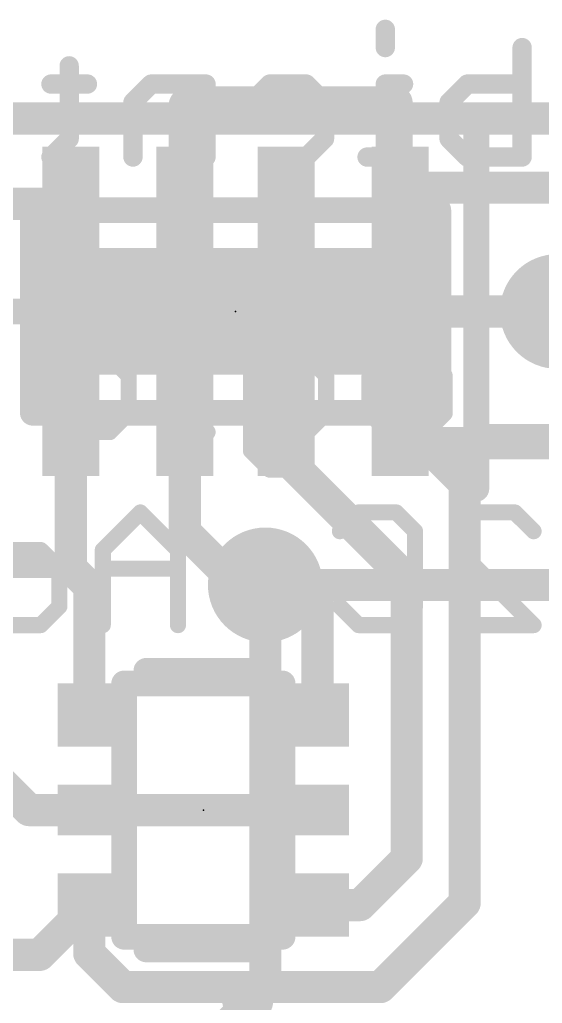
# Model space of a CAD drawing. Extents: x -0.1 to 25.5, y -0.1 to 17.9.
# Drawn here: x 15.44 to 19.57, y 5.97 to 13.73 of the extents above; entities that cross this region are included whole.
import ezdxf

# ---------------------------------------------------------------- set-up
doc = ezdxf.new("R2010")
doc.units = 0
for name, color, linetype in [('1', 12, 'CONTINUOUS'), ('16', 5, 'CONTINUOUS'), ('18', 110, 'CONTINUOUS'), ('21', 40, 'CONTINUOUS'), ('22', 6, 'CONTINUOUS'), ('23', 40, 'CONTINUOUS'), ('51', 253, 'CONTINUOUS')]:
    doc.layers.add(name, color=color, linetype=linetype)

# ---------------------------------------------------------------- blocks, each defined once
blk = doc.blocks.new('RECT')
blk.add_solid([(-0.5, -0.5), (0.5, -0.5), (-0.5, 0.5), (0.5, 0.5)])
blk = doc.blocks.new('ROUNDV')
at = {"const_width": 0.5}
blk.add_lwpolyline([(0, -0.25, 1), (0, 0.25, 1), (0, -0.25)], format="xyb", dxfattribs=at)

msp = doc.modelspace()

# ---------------------------------------------------------------- linework, layer by layer
at = {"layer": '1'}
for points, const_width in [([(16.745, 13.062), (16.764, 13.081)], 0.254), ([(16.764, 13.081), (18.415, 13.081)], 0.254), ([(18.415, 13.081), (18.415, 12.31)], 0.254), ([(16.745, 12.28), (16.745, 13.062)], 0.254), ([(18.445, 12.28), (18.572, 12.407)], 0.254), ([(21.121, 12.407), (18.572, 12.407)], 0.254), ([(18.415, 12.31), (18.445, 12.28)], 0.254), ([(15.845, 12.28), (11.391, 12.28)], 0.254), ([(15.845, 11.714), (15.845, 12.28)], 0.254), ([(17.545, 12.28), (17.545, 11.703)], 0.254), ([(16.129, 11.43), (15.845, 11.714)], 0.254), ([(17.545, 11.703), (17.272, 11.43)], 0.254), ([(17.272, 11.43), (16.129, 11.43)], 0.254), ([(17.545, 10.941), (18.034, 11.43)], 0.254), ([(18.034, 11.43), (19.685, 11.43)], 0.254), ([(17.545, 10.58), (17.545, 10.941)], 0.254), ([(15.845, 9.405), (15.845, 10.58)], 0.254), ([(16.745, 10.58), (16.745, 9.691)], 0.254), ([(17.545, 10.58), (17.545, 10.268)], 0.254), ([(18.635, 10.39), (18.445, 10.58)], 0.254), ([(18.445, 10.58), (18.953, 10.072)], 0.254), ([(20.346, 10.39), (18.635, 10.39)], 0.254), ([(17.545, 10.268), (18.4958, 9.3172)], 0.254), ([(18.953, 10.072), (18.953, 6.761)], 0.254), ([(17.165, 9.271), (16.745, 9.691)], 0.254), ([(13.4, 9.4275), (15.8225, 9.4275)], 0.2032), ([(15.991, 9.259), (15.845, 9.405)], 0.254), ([(15.8225, 9.4275), (15.845, 9.405)], 0.2032), ([(17.165, 9.271), (17.38, 9.271)], 0.254), ([(17.38, 9.271), (17.38, 9.132)], 0.254), ([(18.4958, 9.3172), (18.4958, 7.112)], 0.254), ([(15.991, 8.243), (15.991, 9.259)], 0.254), ([(17.791, 9.132), (17.38, 9.132)], 0.254), ([(17.791, 9.132), (17.791, 8.243)], 0.254), ([(15.5154, 7.493), (14.8804, 8.128)], 0.254), ([(15.991, 7.493), (15.5154, 7.493)], 0.254), ([(15.991, 7.493), (17.791, 7.493)], 0.254), ([(18.4958, 7.112), (18.1268, 6.743)], 0.254), ([(15.991, 6.743), (15.598, 6.35)], 0.254), ([(15.991, 6.743), (15.9905, 6.7425)], 0.254), ([(15.9905, 6.3615), (15.9905, 6.7425)], 0.254), ([(17.791, 6.743), (18.1268, 6.743)], 0.254), ([(18.953, 6.761), (18.288, 6.096)], 0.254), ([(15.598, 6.35), (14.986, 6.35)], 0.254), ([(16.256, 6.096), (15.9905, 6.3615)], 0.254), ([(18.288, 6.096), (16.256, 6.096)], 0.254)]:
    msp.add_lwpolyline(points, dxfattribs=dict(at, const_width=const_width))
for points, const_width in [([(16.764, 13.1445, 1), (16.764, 13.0175)], 0.127), ([(16.8089, 13.0361, 1), (16.7191, 13.1259)], 0.127), ([(18.4785, 13.081, 1), (18.3515, 13.081)], 0.127), ([(18.415, 13.0175, 1), (18.415, 13.1445)], 0.127), ([(16.8085, 13.062, 1), (16.6815, 13.062)], 0.127), ([(16.7001, 13.1069, 1), (16.7899, 13.0171)], 0.127), ([(18.572, 12.4705, 1), (18.572, 12.3435)], 0.127), ([(18.6169, 12.3621, 1), (18.5271, 12.4519)], 0.127), ([(18.4599, 12.3549, 1), (18.3701, 12.2651)], 0.127), ([(15.9085, 12.28, 1), (15.7815, 12.28)], 0.127), ([(15.845, 12.2165, 1), (15.845, 12.3435)], 0.127), ([(17.6085, 12.28, 1), (17.4815, 12.28)], 0.127), ([(18.3515, 12.31, 1), (18.4785, 12.31)], 0.127), ([(18.4001, 12.3249, 1), (18.4899, 12.2351)], 0.127), ([(18.4001, 12.2351, 1), (18.4899, 12.3249)], 0.127), ([(16.6815, 12.28, 1), (16.8085, 12.28)], 0.127), ([(15.8899, 11.7589, 1), (15.8001, 11.6691)], 0.127), ([(17.5899, 11.6581, 1), (17.5001, 11.7479)], 0.127), ([(15.7815, 11.714, 1), (15.9085, 11.714)], 0.127), ([(17.4815, 11.703, 1), (17.6085, 11.703)], 0.127), ([(16.129, 11.4935, 1), (16.129, 11.3665)], 0.127), ([(16.0841, 11.3851, 1), (16.1739, 11.4749)], 0.127), ([(17.2271, 11.4749, 1), (17.3169, 11.3851)], 0.127), ([(17.272, 11.3665, 1), (17.272, 11.4935)], 0.127), ([(18.034, 11.4935, 1), (18.034, 11.3665)], 0.127), ([(18.0789, 11.3851, 1), (17.9891, 11.4749)], 0.127), ([(17.6085, 10.941, 1), (17.4815, 10.941)], 0.127), ([(17.5001, 10.9859, 1), (17.5899, 10.8961)], 0.127), ([(15.9085, 10.58, 1), (15.7815, 10.58)], 0.127), ([(16.8085, 10.58, 1), (16.6815, 10.58)], 0.127), ([(17.6085, 10.58, 1), (17.4815, 10.58)], 0.127), ([(17.4815, 10.58, 1), (17.6085, 10.58)], 0.127), ([(18.4899, 10.6249, 1), (18.4001, 10.5351)], 0.127), ([(18.4899, 10.6249, 1), (18.4001, 10.5351)], 0.127), ([(18.635, 10.4535, 1), (18.635, 10.3265)], 0.127), ([(18.5901, 10.3451, 1), (18.6799, 10.4349)], 0.127), ([(17.5899, 10.3129, 1), (17.5001, 10.2231)], 0.127), ([(17.4815, 10.268, 1), (17.6085, 10.268)], 0.127), ([(19.0165, 10.072, 1), (18.8895, 10.072)], 0.127), ([(18.9081, 10.0271, 1), (18.9979, 10.1169)], 0.127), ([(16.7899, 9.7359, 1), (16.7001, 9.6461)], 0.127), ([(16.6815, 9.691, 1), (16.8085, 9.691)], 0.127), ([(15.8899, 9.4499, 1), (15.8001, 9.3601)], 0.127), ([(15.8584, 9.4634, 1), (15.7866, 9.3916)], 0.1016), ([(15.8091, 9.3691, 1), (15.8809, 9.4409)], 0.1016), ([(15.8225, 9.3767, 1), (15.8225, 9.4783)], 0.1016), ([(15.7815, 9.405, 1), (15.9085, 9.405)], 0.127), ([(17.165, 9.3345, 1), (17.165, 9.2075)], 0.127), ([(17.4435, 9.271, 1), (17.3165, 9.271)], 0.127), ([(17.38, 9.2075, 1), (17.38, 9.3345)], 0.127), ([(18.5593, 9.3172, 1), (18.4323, 9.3172)], 0.127), ([(18.4509, 9.2723, 1), (18.5407, 9.3621)], 0.127), ([(16.0545, 9.259, 1), (15.9275, 9.259)], 0.127), ([(15.9461, 9.2141, 1), (16.0359, 9.3039)], 0.127), ([(17.1201, 9.2261, 1), (17.2099, 9.3159)], 0.127), ([(17.38, 9.1955, 1), (17.38, 9.0685)], 0.127), ([(17.8545, 9.132, 1), (17.7275, 9.132)], 0.127), ([(17.791, 9.0685, 1), (17.791, 9.1955)], 0.127), ([(17.3165, 9.132, 1), (17.4435, 9.132)], 0.127), ([(15.9275, 8.243, 1), (16.0545, 8.243)], 0.127), ([(17.7275, 8.243, 1), (17.8545, 8.243)], 0.127), ([(15.5154, 7.5565, 1), (15.5154, 7.4295)], 0.127), ([(15.991, 7.5565, 1), (15.991, 7.4295)], 0.127), ([(15.991, 7.4295, 1), (15.991, 7.5565)], 0.127), ([(17.791, 7.4295, 1), (17.791, 7.5565)], 0.127), ([(15.4705, 7.4481, 1), (15.5603, 7.5379)], 0.127), ([(18.5407, 7.0671, 1), (18.4509, 7.1569)], 0.127), ([(18.4323, 7.112, 1), (18.5593, 7.112)], 0.127), ([(16.054, 6.7425, 1), (15.927, 6.7425)], 0.127), ([(15.9456, 6.7874, 1), (16.0354, 6.6976)], 0.127), ([(16.0359, 6.6981, 1), (15.9461, 6.7879)], 0.127), ([(16.0359, 6.6981, 1), (15.9461, 6.7879)], 0.127), ([(17.791, 6.8065, 1), (17.791, 6.6795)], 0.127), ([(18.0819, 6.7879, 1), (18.1717, 6.6981)], 0.127), ([(18.1268, 6.6795, 1), (18.1268, 6.8065)], 0.127), ([(18.9979, 6.7161, 1), (18.9081, 6.8059)], 0.127), ([(18.8895, 6.761, 1), (19.0165, 6.761)], 0.127), ([(15.5531, 6.3949, 1), (15.6429, 6.3051)], 0.127), ([(15.598, 6.2865, 1), (15.598, 6.4135)], 0.127), ([(16.0354, 6.4064, 1), (15.9456, 6.3166)], 0.127), ([(15.927, 6.3615, 1), (16.054, 6.3615)], 0.127), ([(16.256, 6.1595, 1), (16.256, 6.0325)], 0.127), ([(18.288, 6.0325, 1), (18.288, 6.1595)], 0.127), ([(16.2111, 6.0511, 1), (16.3009, 6.1409)], 0.127), ([(18.2431, 6.1409, 1), (18.3329, 6.0511)], 0.127)]:
    msp.add_lwpolyline(points, format="xyb", dxfattribs=dict(at, const_width=const_width))
at = {"layer": '16'}
for points, const_width in [([(20.613, 12.954), (6.604, 12.954)], 0.254), ([(14.478, 11.43), (19.685, 11.43)], 0.2032), ([(21.844, 9.271), (17.38, 9.271)], 0.254), ([(17.38, 9.271), (17.38, 6.096)], 0.254), ([(17.38, 6.096), (16.51, 5.226)], 0.254)]:
    msp.add_lwpolyline(points, dxfattribs=dict(at, const_width=const_width))
at = {"layer": '16', "const_width": 0.127}
for points in [[(17.38, 9.3345, 1), (17.38, 9.2075)], [(17.4435, 9.271, 1), (17.3165, 9.271)], [(17.4249, 6.0511, 1), (17.3351, 6.1409)], [(17.3165, 6.096, 1), (17.4435, 6.096)]]:
    msp.add_lwpolyline(points, format="xyb", dxfattribs=at)
at = {"layer": '21', "const_width": 0.2032}
for points in [[(19.045, 12.83), (19.045, 10.03)], [(16.441, 8.593), (17.341, 8.593)], [(16.441, 6.393), (17.341, 6.393)]]:
    msp.add_lwpolyline(points, dxfattribs=at)
at = {"layer": '21'}
for points, const_width in [([(19.0958, 12.83, 1), (18.9942, 12.83)], 0.1016), ([(18.9942, 10.03, 1), (19.0958, 10.03)], 0.1016), ([(16.441, 8.6438, 1), (16.441, 8.5422)], 0.1016), ([(17.341, 8.5422, 1), (17.341, 8.6438)], 0.1016), ([(16.441, 6.4438, 1), (16.441, 6.3422)], 0.1016), ([(17.341, 6.3422, 1), (17.341, 6.4438)], 0.1016), ([(17.241, 5.893, 1), (17.241, 6.093, 1), (17.241, 5.893)], 0.2032)]:
    msp.add_lwpolyline(points, format="xyb", dxfattribs=dict(at, const_width=const_width))
at = {"layer": '22'}
for points, const_width in [([(18.3267, 13.6576), (18.3267, 13.5135)], 0.1524), ([(19.4063, 13.5135), (19.4063, 12.6492)], 0.1524), ([(15.832, 13.3695), (15.832, 12.7933)], 0.1524), ([(15.9761, 13.2254), (15.688, 13.2254)], 0.1524), ([(16.4794, 13.2254), (16.3354, 13.0814)], 0.1524), ([(16.9116, 13.2254), (16.4794, 13.2254)], 0.1524), ([(16.9116, 12.6492), (16.9116, 13.2254)], 0.1524), ([(17.415, 13.2254), (17.2709, 13.0814)], 0.1524), ([(17.7031, 13.2254), (17.415, 13.2254)], 0.1524), ([(17.8471, 13.0814), (17.7031, 13.2254)], 0.1524), ([(18.4708, 13.2254), (18.3267, 13.2254)], 0.1524), ([(18.3267, 13.2254), (18.3267, 12.6492)], 0.1524), ([(18.8301, 13.0814), (18.9741, 13.2254)], 0.1524), ([(18.9741, 13.2254), (19.4063, 13.2254)], 0.1524), ([(16.3354, 13.0814), (16.3354, 12.6492)], 0.1524), ([(17.2709, 13.0814), (17.2709, 12.9373)], 0.1524), ([(17.8471, 12.7933), (17.8471, 13.0814)], 0.1524), ([(18.8301, 12.7933), (18.8301, 13.0814)], 0.1524), ([(17.2709, 12.9373), (17.8471, 12.9373)], 0.1524), ([(15.832, 12.7933), (15.688, 12.6492)], 0.1524), ([(17.7031, 12.6492), (17.8471, 12.7933)], 0.1524), ([(18.9741, 12.6492), (18.8301, 12.7933)], 0.1524), ([(17.415, 12.6492), (17.7031, 12.6492)], 0.1524), ([(18.4708, 12.6492), (18.1827, 12.6492)], 0.1524), ([(19.4063, 12.6492), (18.9741, 12.6492)], 0.1524), ([(16.776, 11.5156), (16.776, 11.3673)], 0.127), ([(15.7075, 11.0707), (16.1523, 11.0707)], 0.127), ([(16.1523, 11.0707), (16.3006, 10.9224)], 0.127), ([(16.9243, 11.0707), (16.776, 11.0707)], 0.127), ([(16.776, 11.0707), (16.776, 10.4775)], 0.127), ([(17.2666, 10.3292), (17.2666, 11.0707)], 0.127), ([(17.2666, 11.0707), (17.7115, 11.0707)], 0.127), ([(17.7115, 11.0707), (17.8598, 10.9224)], 0.127), ([(18.2022, 10.9224), (18.3505, 11.0707)], 0.127), ([(18.3505, 11.0707), (18.647, 11.0707)], 0.127), ([(18.647, 11.0707), (18.7953, 10.9224)], 0.127), ([(16.3006, 10.9224), (16.3006, 10.6258)], 0.127), ([(17.8598, 10.9224), (17.8598, 10.6258)], 0.127), ([(18.2022, 10.6258), (18.2022, 10.9224)], 0.127), ([(18.7953, 10.9224), (18.7953, 10.6258)], 0.127), ([(16.3006, 10.6258), (16.1523, 10.4775)], 0.127), ([(17.8598, 10.6258), (17.7115, 10.4775)], 0.127), ([(18.3505, 10.4775), (18.2022, 10.6258)], 0.127), ([(18.7953, 10.6258), (18.647, 10.4775)], 0.127), ([(16.1523, 10.4775), (15.7075, 10.4775)], 0.127), ([(16.9243, 10.4775), (16.6277, 10.4775)], 0.127), ([(17.7115, 10.4775), (17.2666, 10.4775)], 0.127), ([(18.647, 10.4775), (18.3505, 10.4775)], 0.127), ([(19.7309, 10.4775), (19.1377, 10.4775)], 0.127), ([(17.4149, 10.1809), (17.2666, 10.3292)], 0.127), ([(17.5632, 10.1809), (17.4149, 10.1809)], 0.127), ([(16.3938, 9.8433), (16.0973, 9.5467)], 0.127), ([(16.6904, 9.5467), (16.3938, 9.8433)], 0.127), ([(17.9683, 9.695), (18.1166, 9.8433)], 0.127), ([(18.1166, 9.8433), (18.4132, 9.8433)], 0.127), ([(18.4132, 9.8433), (18.5615, 9.695)], 0.127), ([(18.9038, 9.695), (19.0521, 9.8433)], 0.127), ([(19.0521, 9.8433), (19.3487, 9.8433)], 0.127), ([(19.3487, 9.8433), (19.497, 9.695)], 0.127), ([(18.5615, 9.695), (18.5615, 9.1018)], 0.127), ([(18.9038, 9.5467), (18.9038, 9.695)], 0.127), ([(15.6066, 9.5467), (15.1617, 9.5467)], 0.127), ([(15.7549, 9.3984), (15.6066, 9.5467)], 0.127), ([(16.0973, 9.5467), (16.0973, 8.9535)], 0.127), ([(16.6904, 8.9535), (16.6904, 9.5467)], 0.127), ([(19.497, 8.9535), (18.9038, 9.5467)], 0.127), ([(15.7549, 9.1018), (15.7549, 9.3984)], 0.127), ([(16.6904, 9.3984), (16.0973, 9.3984)], 0.127), ([(15.6066, 8.9535), (15.7549, 9.1018)], 0.127), ([(18.1166, 8.9535), (17.9683, 9.1018)], 0.127), ([(18.5615, 9.1018), (18.4132, 8.9535)], 0.127), ([(15.1617, 8.9535), (15.6066, 8.9535)], 0.127), ([(18.4132, 8.9535), (18.1166, 8.9535)], 0.127), ([(18.9038, 8.9535), (19.497, 8.9535)], 0.127)]:
    msp.add_lwpolyline(points, dxfattribs=dict(at, const_width=const_width))
for points, const_width in [([(18.3648, 13.6576, 1), (18.2886, 13.6576)], 0.0762), ([(18.2886, 13.5135, 1), (18.3648, 13.5135)], 0.0762), ([(19.4444, 13.5135, 1), (19.3682, 13.5135)], 0.0762), ([(15.8701, 13.3695, 1), (15.7939, 13.3695)], 0.0762), ([(15.688, 13.2635, 1), (15.688, 13.1873)], 0.0762), ([(15.9761, 13.1873, 1), (15.9761, 13.2635)], 0.0762), ([(16.4794, 13.2635, 1), (16.4794, 13.1873)], 0.0762), ([(16.5064, 13.1985, 1), (16.4525, 13.2524)], 0.0762), ([(16.9497, 13.2254, 1), (16.8735, 13.2254)], 0.0762), ([(16.9116, 13.1873, 1), (16.9116, 13.2635)], 0.0762), ([(17.415, 13.2635, 1), (17.415, 13.1873)], 0.0762), ([(17.4419, 13.1985, 1), (17.388, 13.2524)], 0.0762), ([(17.73, 13.2524, 1), (17.6761, 13.1985)], 0.0762), ([(17.7031, 13.1873, 1), (17.7031, 13.2635)], 0.0762), ([(18.3267, 13.2635, 1), (18.3267, 13.1873)], 0.0762), ([(18.3648, 13.2254, 1), (18.2886, 13.2254)], 0.0762), ([(18.4708, 13.1873, 1), (18.4708, 13.2635)], 0.0762), ([(18.9741, 13.2635, 1), (18.9741, 13.1873)], 0.0762), ([(19.0011, 13.1985, 1), (18.9472, 13.2524)], 0.0762), ([(19.4063, 13.1873, 1), (19.4063, 13.2635)], 0.0762), ([(16.3084, 13.1083, 1), (16.3623, 13.0544)], 0.0762), ([(16.3735, 13.0814, 1), (16.2973, 13.0814)], 0.0762), ([(17.309, 13.0814, 1), (17.2328, 13.0814)], 0.0762), ([(17.244, 13.1083, 1), (17.2978, 13.0544)], 0.0762), ([(17.8852, 13.0814, 1), (17.809, 13.0814)], 0.0762), ([(17.8202, 13.0544, 1), (17.8741, 13.1083)], 0.0762), ([(18.8031, 13.1083, 1), (18.857, 13.0544)], 0.0762), ([(18.8682, 13.0814, 1), (18.792, 13.0814)], 0.0762), ([(17.2709, 12.9754, 1), (17.2709, 12.8992)], 0.0762), ([(17.2328, 12.9373, 1), (17.309, 12.9373)], 0.0762), ([(17.8471, 12.8992, 1), (17.8471, 12.9754)], 0.0762), ([(15.7939, 12.7933, 1), (15.8701, 12.7933)], 0.0762), ([(15.859, 12.7663, 1), (15.8051, 12.8202)], 0.0762), ([(17.809, 12.7933, 1), (17.8852, 12.7933)], 0.0762), ([(17.8741, 12.7663, 1), (17.8202, 12.8202)], 0.0762), ([(18.857, 12.8202, 1), (18.8031, 12.7663)], 0.0762), ([(18.792, 12.7933, 1), (18.8682, 12.7933)], 0.0762), ([(15.661, 12.6761, 1), (15.7149, 12.6223)], 0.0762), ([(16.2973, 12.6492, 1), (16.3735, 12.6492)], 0.0762), ([(16.8735, 12.6492, 1), (16.9497, 12.6492)], 0.0762), ([(17.415, 12.6873, 1), (17.415, 12.6111)], 0.0762), ([(17.6761, 12.6761, 1), (17.73, 12.6223)], 0.0762), ([(17.7031, 12.6111, 1), (17.7031, 12.6873)], 0.0762), ([(18.1827, 12.6873, 1), (18.1827, 12.6111)], 0.0762), ([(18.2886, 12.6492, 1), (18.3648, 12.6492)], 0.0762), ([(18.4708, 12.6111, 1), (18.4708, 12.6873)], 0.0762), ([(18.9741, 12.6873, 1), (18.9741, 12.6111)], 0.0762), ([(18.9472, 12.6223, 1), (19.0011, 12.6761)], 0.0762), ([(19.3682, 12.6492, 1), (19.4444, 12.6492)], 0.0762), ([(19.4063, 12.6111, 1), (19.4063, 12.6873)], 0.0762), ([(16.8078, 11.5156, 1), (16.7443, 11.5156)], 0.0635), ([(16.7443, 11.3673, 1), (16.8078, 11.3673)], 0.0635), ([(15.7075, 11.1024, 1), (15.7075, 11.0389)], 0.0635), ([(16.1748, 11.0931, 1), (16.1299, 11.0482)], 0.0635), ([(16.1523, 11.0389, 1), (16.1523, 11.1024)], 0.0635), ([(16.8078, 11.0707, 1), (16.7443, 11.0707)], 0.0635), ([(16.776, 11.1024, 1), (16.776, 11.0389)], 0.0635), ([(16.9243, 11.0389, 1), (16.9243, 11.1024)], 0.0635), ([(17.2984, 11.0707, 1), (17.2349, 11.0707)], 0.0635), ([(17.2666, 11.1024, 1), (17.2666, 11.0389)], 0.0635), ([(17.734, 11.0931, 1), (17.6891, 11.0482)], 0.0635), ([(17.7115, 11.0389, 1), (17.7115, 11.1024)], 0.0635), ([(18.3505, 11.1024, 1), (18.3505, 11.0389)], 0.0635), ([(18.3729, 11.0482, 1), (18.328, 11.0931)], 0.0635), ([(18.6695, 11.0931, 1), (18.6246, 11.0482)], 0.0635), ([(18.647, 11.0389, 1), (18.647, 11.1024)], 0.0635), ([(16.3324, 10.9224, 1), (16.2689, 10.9224)], 0.0635), ([(16.2782, 10.8999, 1), (16.3231, 10.9448)], 0.0635), ([(17.8916, 10.9224, 1), (17.8281, 10.9224)], 0.0635), ([(17.8374, 10.8999, 1), (17.8823, 10.9448)], 0.0635), ([(18.2339, 10.9224, 1), (18.1704, 10.9224)], 0.0635), ([(18.1797, 10.9448, 1), (18.2246, 10.8999)], 0.0635), ([(18.8271, 10.9224, 1), (18.7636, 10.9224)], 0.0635), ([(18.7729, 10.8999, 1), (18.8178, 10.9448)], 0.0635), ([(16.2689, 10.6258, 1), (16.3324, 10.6258)], 0.0635), ([(16.3231, 10.6033, 1), (16.2782, 10.6482)], 0.0635), ([(17.8281, 10.6258, 1), (17.8916, 10.6258)], 0.0635), ([(17.8823, 10.6033, 1), (17.8374, 10.6482)], 0.0635), ([(18.2246, 10.6482, 1), (18.1797, 10.6033)], 0.0635), ([(18.1704, 10.6258, 1), (18.2339, 10.6258)], 0.0635), ([(18.7636, 10.6258, 1), (18.8271, 10.6258)], 0.0635), ([(18.8178, 10.6033, 1), (18.7729, 10.6482)], 0.0635), ([(15.7075, 10.5093, 1), (15.7075, 10.4458)], 0.0635), ([(16.1299, 10.5, 1), (16.1748, 10.455)], 0.0635), ([(16.1523, 10.4458, 1), (16.1523, 10.5093)], 0.0635), ([(16.6277, 10.5093, 1), (16.6277, 10.4458)], 0.0635), ([(16.7443, 10.4775, 1), (16.8078, 10.4775)], 0.0635), ([(16.9243, 10.4458, 1), (16.9243, 10.5093)], 0.0635), ([(17.2666, 10.5093, 1), (17.2666, 10.4458)], 0.0635), ([(17.6891, 10.5, 1), (17.734, 10.455)], 0.0635), ([(17.7115, 10.4458, 1), (17.7115, 10.5093)], 0.0635), ([(18.3505, 10.5093, 1), (18.3505, 10.4458)], 0.0635), ([(18.328, 10.455, 1), (18.3729, 10.5)], 0.0635), ([(18.6246, 10.5, 1), (18.6695, 10.455)], 0.0635), ([(18.647, 10.4458, 1), (18.647, 10.5093)], 0.0635), ([(19.1377, 10.5093, 1), (19.1377, 10.4458)], 0.0635), ([(17.2349, 10.3292, 1), (17.2984, 10.3292)], 0.0635), ([(17.2891, 10.3517, 1), (17.2442, 10.3068)], 0.0635), ([(17.4149, 10.2127, 1), (17.4149, 10.1492)], 0.0635), ([(17.3925, 10.1585, 1), (17.4374, 10.2034)], 0.0635), ([(17.5632, 10.1492, 1), (17.5632, 10.2127)], 0.0635), ([(16.4163, 9.8657, 1), (16.3714, 9.8208)], 0.0635), ([(16.4163, 9.8208, 1), (16.3714, 9.8657)], 0.0635), ([(18.1166, 9.875, 1), (18.1166, 9.8115)], 0.0635), ([(18.139, 9.8208, 1), (18.0941, 9.8657)], 0.0635), ([(18.4356, 9.8657, 1), (18.3907, 9.8208)], 0.0635), ([(18.4132, 9.8115, 1), (18.4132, 9.875)], 0.0635), ([(19.0521, 9.875, 1), (19.0521, 9.8115)], 0.0635), ([(19.0746, 9.8208, 1), (19.0296, 9.8657)], 0.0635), ([(19.3711, 9.8657, 1), (19.3262, 9.8208)], 0.0635), ([(19.3487, 9.8115, 1), (19.3487, 9.875)], 0.0635), ([(17.9458, 9.7174, 1), (17.9907, 9.6725)], 0.0635), ([(18.5932, 9.695, 1), (18.5297, 9.695)], 0.0635), ([(18.539, 9.6725, 1), (18.5839, 9.7174)], 0.0635), ([(18.9356, 9.695, 1), (18.8721, 9.695)], 0.0635), ([(18.8814, 9.7174, 1), (18.9263, 9.6725)], 0.0635), ([(19.4745, 9.6725, 1), (19.5194, 9.7174)], 0.0635), ([(15.6291, 9.5691, 1), (15.5842, 9.5242)], 0.0635), ([(15.6066, 9.5149, 1), (15.6066, 9.5784)], 0.0635), ([(16.129, 9.5467, 1), (16.0655, 9.5467)], 0.0635), ([(16.0748, 9.5691, 1), (16.1197, 9.5242)], 0.0635), ([(16.7222, 9.5467, 1), (16.6587, 9.5467)], 0.0635), ([(16.668, 9.5242, 1), (16.7129, 9.5691)], 0.0635), ([(18.8721, 9.5467, 1), (18.9356, 9.5467)], 0.0635), ([(18.9263, 9.5691, 1), (18.8814, 9.5242)], 0.0635), ([(15.7867, 9.3984, 1), (15.7232, 9.3984)], 0.0635), ([(15.7325, 9.3759, 1), (15.7774, 9.4208)], 0.0635), ([(16.0973, 9.4301, 1), (16.0973, 9.3666)], 0.0635), ([(16.6904, 9.3666, 1), (16.6904, 9.4301)], 0.0635), ([(15.7774, 9.0793, 1), (15.7325, 9.1242)], 0.0635), ([(17.9907, 9.1242, 1), (17.9458, 9.0793)], 0.0635), ([(18.5839, 9.0793, 1), (18.539, 9.1242)], 0.0635), ([(15.7232, 9.1018, 1), (15.7867, 9.1018)], 0.0635), ([(18.5297, 9.1018, 1), (18.5932, 9.1018)], 0.0635), ([(15.6066, 8.9217, 1), (15.6066, 8.9853)], 0.0635), ([(18.1166, 8.9853, 1), (18.1166, 8.9217)], 0.0635), ([(18.4132, 8.9217, 1), (18.4132, 8.9853)], 0.0635), ([(18.9038, 8.9853, 1), (18.9038, 8.9217)], 0.0635), ([(19.497, 8.9217, 1), (19.497, 8.9853)], 0.0635), ([(15.5842, 8.976, 1), (15.6291, 8.931)], 0.0635), ([(16.0655, 8.9535, 1), (16.129, 8.9535)], 0.0635), ([(16.6587, 8.9535, 1), (16.7222, 8.9535)], 0.0635), ([(18.0941, 8.931, 1), (18.139, 8.976)], 0.0635), ([(18.3907, 8.976, 1), (18.4356, 8.931)], 0.0635), ([(19.4745, 8.931, 1), (19.5194, 8.976)], 0.0635)]:
    msp.add_lwpolyline(points, format="xyb", dxfattribs=dict(at, const_width=const_width))
at = {"layer": '23'}
for p in [(17.145, 11.43), (16.891, 7.493)]:
    msp.add_point(p, dxfattribs=at)
at = {"layer": '51', "const_width": 0.2032}
for points in [[(15.545, 10.63), (15.545, 12.23)], [(15.545, 12.23), (18.745, 12.23)], [(18.745, 12.23), (18.745, 10.63)], [(18.745, 10.63), (15.545, 10.63)], [(16.266, 8.493), (17.516, 8.493)], [(16.266, 6.493), (16.266, 8.493)], [(17.516, 8.493), (17.516, 6.493)], [(17.516, 6.493), (16.266, 6.493)]]:
    msp.add_lwpolyline(points, dxfattribs=at)
at = {"layer": '51', "const_width": 0.1016}
for points in [[(15.5958, 12.23, 1), (15.4942, 12.23)], [(15.545, 12.2808, 1), (15.545, 12.1792)], [(18.7958, 12.23, 1), (18.6942, 12.23)], [(18.745, 12.1792, 1), (18.745, 12.2808)], [(15.545, 10.6808, 1), (15.545, 10.5792)], [(18.745, 10.5792, 1), (18.745, 10.6808)], [(15.4942, 10.63, 1), (15.5958, 10.63)], [(18.6942, 10.63, 1), (18.7958, 10.63)], [(16.266, 8.5438, 1), (16.266, 8.4422)], [(16.3168, 8.493, 1), (16.2152, 8.493)], [(17.5668, 8.493, 1), (17.4652, 8.493)], [(17.516, 8.4422, 1), (17.516, 8.5438)], [(16.266, 6.5438, 1), (16.266, 6.4422)], [(16.2152, 6.493, 1), (16.3168, 6.493)], [(17.4652, 6.493, 1), (17.5668, 6.493)], [(17.516, 6.4422, 1), (17.516, 6.5438)]]:
    msp.add_lwpolyline(points, format="xyb", dxfattribs=at)

# ---------------------------------------------------------------- block references
at = {"layer": '1'}
for p, xscale, yscale, rotation in [((15.845, 12.28), 0.45, 0.9, 180), ((16.745, 12.28), 0.45, 0.9, 180), ((17.545, 12.28), 0.45, 0.9, 180), ((18.445, 12.28), 0.45, 0.9, 180), ((15.845, 10.58), 0.45, 0.9, 180), ((16.745, 10.58), 0.45, 0.9, 180), ((17.545, 10.58), 0.45, 0.9, 180), ((18.445, 10.58), 0.45, 0.9, 180), ((15.991, 8.243), 0.5, 0.5, 90), ((17.791, 8.243), 0.5, 0.5, 90), ((15.991, 7.493), 0.4, 0.5, 90), ((17.791, 7.493), 0.4, 0.5, 90), ((15.991, 6.743), 0.5, 0.5, 90), ((17.791, 6.743), 0.5, 0.5, 90)]:
    msp.add_blockref('RECT', p, dxfattribs=dict(at, xscale=xscale, yscale=yscale, rotation=rotation))
at = {"layer": '18', "xscale": 0.9064, "yscale": 0.9064}
for p in [(19.685, 11.43), (19.685, 11.43), (17.38, 9.271), (17.38, 9.271)]:
    msp.add_blockref('ROUNDV', p, dxfattribs=at)
at = {"layer": '51', "xscale": 3.1, "rotation": 180}
msp.add_blockref('RECT', (17.145, 11.43), dxfattribs=at)
at = {"layer": '51', "xscale": 0.25, "yscale": 0.35, "rotation": 90}
for p in [(16.016, 8.143), (17.766, 8.143), (16.016, 7.493), (17.766, 7.493), (16.016, 6.843), (17.766, 6.843)]:
    msp.add_blockref('RECT', p, dxfattribs=at)

doc.saveas('drawing.dxf')
